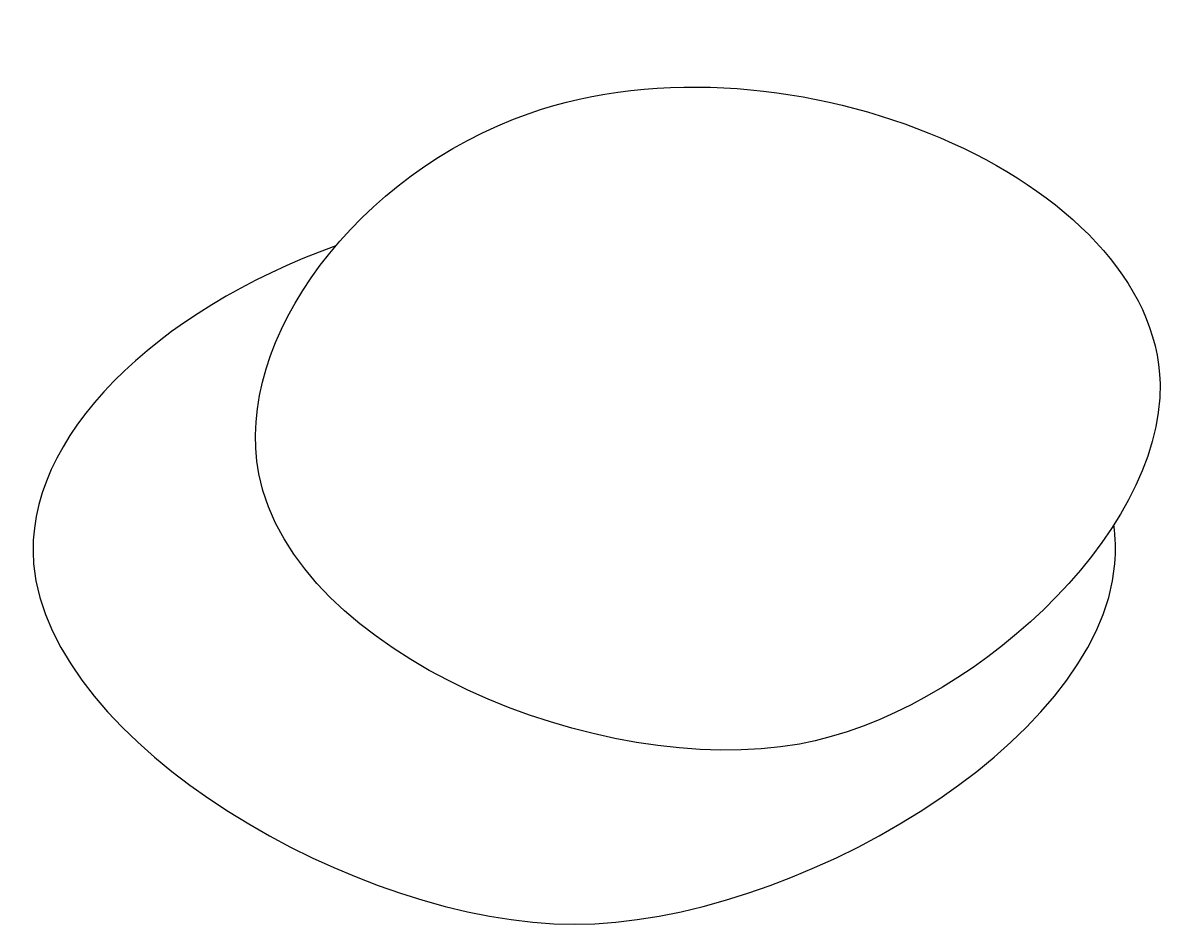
# Model space of a CAD drawing. Header units: millimetres. Extents: x 2.8 to 28.1, y 2 to 22.
import ezdxf

# ---------------------------------------------------------------- set-up
doc = ezdxf.new("R2010")
doc.units = ezdxf.units.MM
doc.layers.get('0').update_dxf_attribs({"lineweight": 25})

msp = doc.modelspace()

# ---------------------------------------------------------------- linework, layer by layer
for points, knots in [([(20, 6), (23.711, 6.671), (33.94, 15.958), (14.445, 24.292), (3.688, 10.052), (15.599, 5.205), (20, 6)], [0, 0, 0, 0, 11.313708, 26.545255, 36.545255, 49.961663, 49.961663, 49.961663, 49.961663]), ([(9.705, 17.058), (5.755, 15.639), (-1.489, 8.82), (10.193, 2), (15, 2), (19.807, 2), (27.154, 6.289), (27.015, 10.578), (26.974, 10.865)], [17.63721, 17.63721, 17.63721, 17.63721, 27.803298, 42.225503, 42.225503, 42.225503, 56.647708, 57.68882, 57.68882, 57.68882, 57.68882])]:
    msp.add_open_spline(points, degree=3, knots=knots)

doc.saveas('drawing.dxf')
